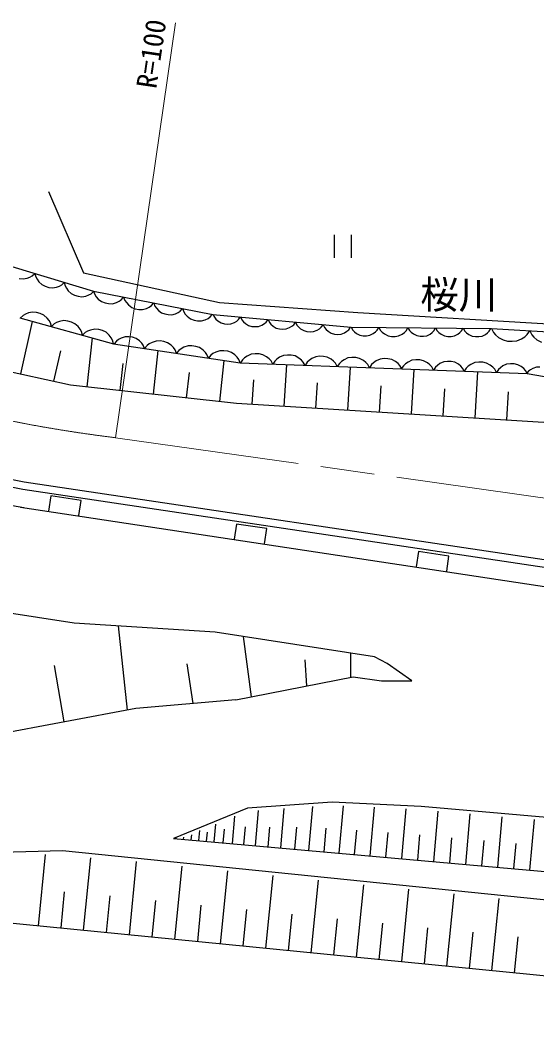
# Model space of a CAD drawing. Units: millimetres, scale not verified. Extents: x 40000 to 680000, y 20000 to 380000.
# Drawn here: x 407658 to 441302, y 241274 to 306634 of the extents above; entities that cross this region are included whole.
import ezdxf
from ezdxf.enums import TextEntityAlignment as Align

# ---------------------------------------------------------------- set-up
doc = ezdxf.new("R2010")
doc.units = ezdxf.units.MM
doc.header["$LTSCALE"] = 1000
doc.linetypes.add('CHAIN', pattern=[18.5, 12, -1.5, 3.5, -1.5])
for name, color, linetype, lineweight in [('M-BGD', 7, 'Continuous', 25), ('M-BMK', 2, 'CHAIN', 13), ('M-STR-HTXT', 7, 'Continuous', 13)]:
    doc.layers.add(name, color=color, linetype=linetype, lineweight=lineweight)
doc.layers.add('M-BMK-HTXT', color=7, linetype='Continuous')
doc.styles.add('ＭＳ ゴシック', font='')
doc.styles.get('ＭＳ ゴシック').set_extended_font_data('MS Gothic')

msp = doc.modelspace()

# ---------------------------------------------------------------- linework, layer by layer
at = {"layer": 'M-BGD'}
for p, q in [((409516, 295492), (411781, 290187)), ((428098, 292662), (428098, 291162)), ((429238, 291162), (429238, 292662)), ((404797, 291309), (412437, 288996)), ((407609, 289831), (407850, 289799)), ((407850, 289799), (408115, 289845)), ((408115, 289845), (408303, 289913)), ((408303, 289913), (408452, 289993)), ((408452, 289993), (408625, 290150)), ((408625, 290150), (408682, 289924)), ((408682, 289924), (408762, 289774)), ((408762, 289774), (408880, 289613)), ((408880, 289613), (409075, 289428)), ((410366, 289414), (410539, 289570)), ((410539, 289570), (410596, 289344)), ((411781, 290187), (420647, 288267)), ((409075, 289428), (409293, 289321)), ((409293, 289321), (409523, 289251)), ((409523, 289251), (409764, 289220)), ((409764, 289220), (410029, 289265)), ((410029, 289265), (410217, 289334)), ((410217, 289334), (410366, 289414)), ((410596, 289344), (410676, 289194)), ((410676, 289194), (410794, 289033)), ((410794, 289033), (410989, 288849)), ((412281, 288834), (412453, 288991)), ((412437, 288996), (420216, 287492)), ((412437, 288996), (412517, 288777)), ((410989, 288849), (411208, 288741)), ((411208, 288741), (411437, 288671)), ((411437, 288671), (411679, 288640)), ((411679, 288640), (411943, 288685)), ((411943, 288685), (412131, 288754)), ((412131, 288754), (412281, 288834)), ((412517, 288777), (412612, 288636)), ((412612, 288636), (412746, 288488)), ((412746, 288488), (412959, 288324)), ((412959, 288324), (413187, 288240)), ((413187, 288240), (413423, 288194)), ((413666, 288188), (413924, 288260)), ((413924, 288260), (414104, 288347)), ((414104, 288347), (414245, 288442)), ((414245, 288442), (414401, 288616)), ((414401, 288616), (414480, 288397)), ((414480, 288397), (414576, 288256)), ((414576, 288256), (414710, 288108)), ((420647, 288267), (429647, 287611)), ((408201, 287589), (408005, 287512)), ((408477, 287643), (408201, 287589)), ((408731, 287617), (408477, 287643)), ((408974, 287550), (408731, 287617)), ((413423, 288194), (413666, 288188)), ((414710, 288108), (414923, 287945)), ((414923, 287945), (415151, 287860)), ((415151, 287860), (415386, 287814)), ((415386, 287814), (415630, 287808)), ((415630, 287808), (415888, 287880)), ((415888, 287880), (416068, 287968)), ((416068, 287968), (416208, 288063)), ((416208, 288063), (416364, 288236)), ((416364, 288236), (416440, 288028)), ((416440, 288028), (416530, 287895)), ((416530, 287895), (416658, 287754)), ((416658, 287754), (416860, 287599)), ((416860, 287599), (417077, 287518)), ((417777, 287537), (417948, 287620)), ((417948, 287620), (418082, 287711)), ((418082, 287711), (418230, 287876)), ((418230, 287876), (418310, 287657)), ((418310, 287657), (418405, 287516)), ((429647, 287611), (442761, 286837)), ((407644, 287263), (413748, 285584)), ((407850, 287424), (407673, 287255)), ((407714, 283617), (408474, 287035)), ((408005, 287512), (407850, 287424)), ((409206, 287443), (408974, 287550)), ((409416, 287255), (409206, 287443)), ((409544, 287089), (409416, 287255)), ((409632, 286934), (409544, 287089)), ((409698, 286698), (409632, 286934)), ((410030, 286955), (409875, 286867)), ((410226, 287032), (410030, 286955)), ((410502, 287087), (410226, 287032)), ((410756, 287060), (410502, 287087)), ((410999, 286993), (410756, 287060)), ((411231, 286886), (410999, 286993)), ((417077, 287518), (417301, 287475)), ((417301, 287475), (417532, 287469)), ((417532, 287469), (417777, 287537)), ((418405, 287516), (418539, 287368)), ((418539, 287368), (418752, 287204)), ((418752, 287204), (418980, 287120)), ((418980, 287120), (419215, 287074)), ((419215, 287074), (419459, 287068)), ((419459, 287068), (419717, 287140)), ((419717, 287140), (419897, 287227)), ((419897, 287227), (420038, 287322)), ((420038, 287322), (420193, 287496)), ((420216, 287492), (429208, 286652)), ((420216, 287492), (420307, 287302)), ((420307, 287302), (420405, 287185)), ((420405, 287185), (420538, 287064)), ((420538, 287064), (420743, 286936)), ((420743, 286936), (420955, 286880)), ((421388, 286876), (421613, 286963)), ((421613, 286963), (421767, 287058)), ((421767, 287058), (421884, 287155)), ((421884, 287155), (422008, 287324)), ((422008, 287324), (422099, 287135)), ((422099, 287135), (422197, 287017)), ((422197, 287017), (422330, 286897)), ((423559, 286890), (423676, 286988)), ((423676, 286988), (423801, 287157)), ((423801, 287157), (423891, 286968)), ((423891, 286968), (423989, 286850)), ((425469, 286821), (425593, 286990)), ((425593, 286990), (425684, 286800)), ((409875, 286867), (409698, 286698)), ((411441, 286698), (411231, 286886)), ((411569, 286532), (411441, 286698)), ((411657, 286377), (411569, 286532)), ((411723, 286141), (411657, 286377)), ((411900, 286310), (411723, 286141)), ((412055, 286398), (411900, 286310)), ((412250, 286475), (412055, 286398)), ((412527, 286530), (412250, 286475)), ((412781, 286503), (412527, 286530)), ((413024, 286437), (412781, 286503)), ((413256, 286329), (413024, 286437)), ((413465, 286141), (413256, 286329)), ((420955, 286880), (421170, 286860)), ((421170, 286860), (421388, 286876)), ((422330, 286897), (422535, 286769)), ((422535, 286769), (422747, 286713)), ((422747, 286713), (422962, 286693)), ((422962, 286693), (423180, 286709)), ((423180, 286709), (423405, 286796)), ((423405, 286796), (423559, 286890)), ((423989, 286850), (424122, 286729)), ((424122, 286729), (424327, 286602)), ((424327, 286602), (424539, 286546)), ((424539, 286546), (424754, 286526)), ((424754, 286526), (424973, 286541)), ((424973, 286541), (425198, 286629)), ((425198, 286629), (425351, 286723)), ((425351, 286723), (425469, 286821)), ((425684, 286800), (425781, 286683)), ((425781, 286683), (425914, 286562)), ((425914, 286562), (426120, 286434)), ((426120, 286434), (426331, 286378)), ((426331, 286378), (426546, 286358)), ((426546, 286358), (426765, 286374)), ((426765, 286374), (426990, 286462)), ((426990, 286462), (427143, 286556)), ((427143, 286556), (427261, 286653)), ((427261, 286653), (427385, 286822)), ((427385, 286822), (427476, 286633)), ((427476, 286633), (427573, 286516)), ((427573, 286516), (427707, 286395)), ((427707, 286395), (427912, 286267)), ((428557, 286207), (428782, 286294)), ((428782, 286294), (428935, 286389)), ((428935, 286389), (429053, 286486)), ((429053, 286486), (429177, 286655)), ((429208, 286652), (438339, 286576)), ((429208, 286652), (429315, 286471)), ((429315, 286471), (429422, 286363)), ((429422, 286363), (429565, 286253)), ((430645, 286244), (430790, 286351)), ((430790, 286351), (430899, 286458)), ((430899, 286458), (431008, 286637)), ((431008, 286637), (431120, 286446)), ((431120, 286446), (431233, 286331)), ((431233, 286331), (431385, 286216)), ((432524, 286207), (432677, 286319)), ((432677, 286319), (432792, 286432)), ((432792, 286432), (432908, 286621)), ((432908, 286621), (433014, 286440)), ((433014, 286440), (433122, 286332)), ((433122, 286332), (433265, 286222)), ((434345, 286213), (434490, 286320)), ((434490, 286320), (434598, 286427)), ((434598, 286427), (434708, 286606)), ((434708, 286606), (434814, 286425)), ((434814, 286425), (434921, 286317)), ((434921, 286317), (435065, 286207)), ((436145, 286198), (436289, 286305)), ((436289, 286305), (436398, 286412)), ((436398, 286412), (436508, 286591)), ((436508, 286591), (436614, 286410)), ((436614, 286410), (436721, 286302)), ((436721, 286302), (436865, 286192)), ((437944, 286183), (438089, 286290)), ((438089, 286290), (438198, 286397)), ((438198, 286397), (438308, 286576)), ((438339, 286576), (443298, 286271)), ((438339, 286576), (438473, 286317)), ((438473, 286317), (438614, 286158)), ((440669, 286182), (440834, 286422)), ((440834, 286422), (440968, 286164)), ((412017, 282782), (412368, 285964)), ((413594, 285975), (413465, 286141)), ((413682, 285820), (413594, 285975)), ((413748, 285584), (413682, 285820)), ((413936, 285758), (413787, 285578)), ((414073, 285858), (413936, 285758)), ((414249, 285953), (414073, 285858)), ((414504, 286036), (414249, 285953)), ((414747, 286039), (414504, 286036)), ((414985, 286003), (414747, 286039)), ((415216, 285927), (414985, 286003)), ((415435, 285773), (415216, 285927)), ((415575, 285630), (415435, 285773)), ((415676, 285493), (415575, 285630)), ((416249, 285671), (416064, 285572)), ((416517, 285758), (416249, 285671)), ((416773, 285762), (416517, 285758)), ((417022, 285724), (416773, 285762)), ((417265, 285644), (417022, 285724)), ((417495, 285482), (417265, 285644)), ((427912, 286267), (428123, 286211)), ((428123, 286211), (428339, 286191)), ((428339, 286191), (428557, 286207)), ((429565, 286253), (429780, 286144)), ((429780, 286144), (429996, 286106)), ((429996, 286106), (430212, 286104)), ((430212, 286104), (430428, 286138)), ((430428, 286138), (430645, 286244)), ((431385, 286216), (431612, 286100)), ((431612, 286100), (431839, 286060)), ((431839, 286060), (432067, 286058)), ((432067, 286058), (432296, 286094)), ((432296, 286094), (432524, 286207)), ((433265, 286222), (433480, 286113)), ((433480, 286113), (433695, 286075)), ((433695, 286075), (433911, 286073)), ((433911, 286073), (434128, 286107)), ((434128, 286107), (434345, 286213)), ((435065, 286207), (435280, 286098)), ((435280, 286098), (435495, 286060)), ((435495, 286060), (435711, 286058)), ((435711, 286058), (435928, 286092)), ((435928, 286092), (436145, 286198)), ((436865, 286192), (437080, 286083)), ((437080, 286083), (437295, 286045)), ((437295, 286045), (437511, 286043)), ((437511, 286043), (437728, 286077)), ((437728, 286077), (437944, 286183)), ((438614, 286158), (438804, 285996)), ((438804, 285996), (439094, 285828)), ((439094, 285828), (439391, 285760)), ((439391, 285760), (439690, 285741)), ((439690, 285741), (439993, 285773)), ((439993, 285773), (440301, 285904)), ((440301, 285904), (440510, 286042)), ((440510, 286042), (440669, 286182)), ((440968, 286164), (441109, 286005)), ((441109, 286005), (441299, 285843)), ((441299, 285843), (441590, 285675)), ((409862, 283140), (410304, 285126)), ((413748, 285584), (421993, 284331)), ((415765, 285278), (415676, 285493)), ((415921, 285466), (415765, 285278)), ((416064, 285572), (415921, 285466)), ((416338, 282305), (416651, 285143)), ((417642, 285332), (417495, 285482)), ((417748, 285189), (417642, 285332)), ((417841, 284962), (417748, 285189)), ((417997, 285151), (417841, 284962)), ((418140, 285256), (417997, 285151)), ((418325, 285356), (418140, 285256)), ((418593, 285442), (418325, 285356)), ((418849, 285446), (418593, 285442)), ((419098, 285408), (418849, 285446)), ((419341, 285329), (419098, 285408)), ((419571, 285166), (419341, 285329)), ((419718, 285016), (419571, 285166)), ((419824, 284873), (419718, 285016)), ((420401, 285040), (420216, 284941)), ((420670, 285127), (420401, 285040)), ((420925, 285130), (420670, 285127)), ((421174, 285093), (420925, 285130)), ((421417, 285013), (421174, 285093)), ((421647, 284851), (421417, 285013)), ((402344, 284811), (410936, 282901)), ((419917, 284646), (419824, 284873)), ((420073, 284835), (419917, 284646)), ((420216, 284941), (420073, 284835)), ((420660, 281828), (420953, 284489)), ((421794, 284701), (421647, 284851)), ((421900, 284557), (421794, 284701)), ((421993, 284331), (421900, 284557)), ((421993, 284331), (432505, 283941)), ((422146, 284535), (422012, 284330)), ((422277, 284657), (422146, 284535)), ((422449, 284776), (422277, 284657)), ((422706, 284893), (422449, 284776)), ((422959, 284925), (422706, 284893)), ((423211, 284916), (422959, 284925)), ((423461, 284865), (423211, 284916)), ((423708, 284730), (423461, 284865)), ((423872, 284597), (423708, 284730)), ((423993, 284467), (423872, 284597)), ((424111, 284252), (423993, 284467)), ((424245, 284458), (424111, 284252)), ((424375, 284579), (424245, 284458)), ((424548, 284698), (424375, 284579)), ((424804, 284815), (424548, 284698)), ((425058, 284848), (424804, 284815)), ((425309, 284838), (425058, 284848)), ((425560, 284787), (425309, 284838)), ((425807, 284652), (425560, 284787)), ((425970, 284520), (425807, 284652)), ((426091, 284389), (425970, 284520)), ((426209, 284175), (426091, 284389)), ((426343, 284380), (426209, 284175)), ((426474, 284501), (426343, 284380)), ((426646, 284621), (426474, 284501)), ((426903, 284737), (426646, 284621)), ((427156, 284770), (426903, 284737)), ((427408, 284761), (427156, 284770)), ((427658, 284709), (427408, 284761)), ((427905, 284574), (427658, 284709)), ((428069, 284442), (427905, 284574)), ((428190, 284311), (428069, 284442)), ((428572, 284423), (428442, 284302)), ((428745, 284543), (428572, 284423)), ((429001, 284660), (428745, 284543)), ((429255, 284692), (429001, 284660)), ((429507, 284683), (429255, 284692)), ((429757, 284632), (429507, 284683)), ((430004, 284496), (429757, 284632)), ((430167, 284364), (430004, 284496)), ((430288, 284234), (430167, 284364)), ((430671, 284345), (430540, 284224)), ((430843, 284465), (430671, 284345)), ((431100, 284582), (430843, 284465)), ((431353, 284614), (431100, 284582)), ((431605, 284605), (431353, 284614)), ((431855, 284554), (431605, 284605)), ((432103, 284418), (431855, 284554)), ((432266, 284286), (432103, 284418)), ((432912, 284388), (432739, 284269)), ((433168, 284505), (432912, 284388)), ((433422, 284537), (433168, 284505)), ((433673, 284528), (433422, 284537)), ((433924, 284477), (433673, 284528)), ((434171, 284341), (433924, 284477)), ((434334, 284209), (434171, 284341)), ((435234, 284400), (434989, 284289)), ((435475, 284431), (435234, 284400)), ((435715, 284422), (435475, 284431)), ((435953, 284373), (435715, 284422)), ((436189, 284244), (435953, 284373)), ((437265, 284352), (437009, 284235)), ((437519, 284384), (437265, 284352)), ((437771, 284375), (437519, 284384)), ((438021, 284323), (437771, 284375)), ((438268, 284188), (438021, 284323)), ((414177, 282543), (414371, 284299)), ((418499, 282066), (418681, 283716)), ((424847, 281519), (425012, 284219)), ((428308, 284097), (428190, 284311)), ((428442, 284302), (428308, 284097)), ((428990, 281265), (429161, 284065)), ((430407, 284019), (430288, 284234)), ((430540, 284224), (430407, 284019)), ((432387, 284156), (432266, 284286)), ((432505, 283941), (432387, 284156)), ((432609, 284148), (432475, 283942)), ((432505, 283941), (440669, 283636)), ((432739, 284269), (432609, 284148)), ((433133, 281012), (433310, 283911)), ((434455, 284078), (434334, 284209)), ((434573, 283864), (434455, 284078)), ((434701, 284059), (434573, 283864)), ((434825, 284175), (434701, 284059)), ((434989, 284289), (434825, 284175)), ((436344, 284118), (436189, 284244)), ((436459, 283994), (436344, 284118)), ((436572, 283789), (436459, 283994)), ((436706, 283994), (436572, 283789)), ((436836, 284116), (436706, 283994)), ((437009, 284235), (436836, 284116)), ((437275, 280759), (437459, 283756)), ((438431, 284056), (438268, 284188)), ((438552, 283925), (438431, 284056)), ((438670, 283711), (438552, 283925)), ((438798, 283906), (438670, 283711)), ((438922, 284022), (438798, 283906)), ((439087, 284136), (438922, 284022)), ((439331, 284246), (439087, 284136)), ((439572, 284277), (439331, 284246)), ((439812, 284269), (439572, 284277)), ((440050, 284220), (439812, 284269)), ((440286, 284091), (440050, 284220)), ((440441, 283965), (440286, 284091)), ((440557, 283840), (440441, 283965)), ((440669, 283636), (440557, 283840)), ((440757, 283804), (440621, 283644)), ((440881, 283893), (440757, 283804)), ((441040, 283976), (440881, 283893)), ((441271, 284048), (441040, 283976)), ((441490, 284048), (441271, 284048)), ((422776, 281645), (422873, 283236)), ((426918, 281392), (427019, 283042)), ((440669, 283636), (445949, 282767)), ((410936, 282901), (421740, 281709)), ((431061, 281139), (431166, 282848)), ((435204, 280885), (435312, 282654)), ((439347, 280632), (439458, 282460)), ((421740, 281709), (442454, 280442)), ((400201, 278135), (407927, 276609)), ((400081, 277649), (407841, 276116)), ((407927, 276609), (452807, 269892)), ((399778, 276385), (407906, 274921)), ((407841, 276116), (452733, 269398)), ((409655, 275685), (409506, 274696)), ((411632, 275388), (409655, 275685)), ((411484, 274399), (411632, 275388)), ((407688, 274954), (459991, 267041)), ((421749, 273854), (421601, 272865)), ((423727, 273557), (421749, 273854)), ((423579, 272568), (423727, 273557)), ((433597, 272065), (433449, 271076)), ((435575, 271768), (433597, 272065)), ((435427, 270779), (435575, 271768)), ((414642, 261749), (414074, 267222)), ((422717, 262615), (422208, 266543)), ((429195, 263892), (429182, 265461)), ((418930, 262175), (418538, 264751)), ((426316, 263324), (426210, 265016)), ((410520, 260982), (409896, 264663)), ((422976, 252936), (423180, 255229)), ((424631, 252788), (424859, 255348)), ((426463, 252626), (426716, 255479)), ((428429, 252451), (428702, 255528)), ((430441, 252272), (430722, 255427)), ((432502, 252089), (432789, 255323)), ((434585, 251904), (434876, 255177)), ((436671, 251718), (436962, 254995)), ((420294, 253174), (420398, 254339)), ((421481, 253069), (421639, 254847)), ((438758, 251533), (439049, 254812)), ((440847, 251347), (441139, 254630)), ((418800, 253307), (418829, 253632)), ((419298, 253263), (419356, 253913)), ((419796, 253218), (419848, 253801)), ((420887, 253121), (420966, 254011)), ((422228, 253002), (422330, 254149)), ((423804, 252862), (423918, 254142)), ((425547, 252707), (425674, 254134)), ((427446, 252538), (427583, 254077)), ((429435, 252362), (429575, 253939)), ((431472, 252181), (431615, 253798)), ((433543, 251996), (433689, 253633)), ((417804, 253395), (417810, 253463)), ((418302, 253351), (418314, 253487)), ((435628, 251811), (435773, 253449)), ((437714, 251626), (437860, 253265)), ((439802, 251440), (439948, 253081)), ((408849, 247724), (409306, 252362)), ((411797, 247433), (412261, 252147)), ((414771, 247140), (415240, 251898)), ((417740, 246847), (418209, 251597)), ((420704, 246555), (421172, 251296)), ((423663, 246263), (424129, 250995)), ((426616, 245972), (427082, 250695)), ((429564, 245681), (430029, 250396)), ((410323, 247579), (410555, 249935)), ((432507, 245391), (432971, 250097)), ((435445, 245101), (435908, 249798)), ((413284, 247287), (413518, 249666)), ((416256, 246994), (416490, 249368)), ((419222, 246701), (419456, 249071)), ((438377, 244812), (438839, 249500)), ((422183, 246409), (422417, 248775)), ((425139, 246118), (425372, 248479)), ((428090, 245827), (428323, 248184)), ((431036, 245536), (431268, 247889)), ((433976, 245246), (434207, 247595)), ((436911, 244957), (437142, 247301)), ((439841, 244668), (440071, 247008))]:
    msp.add_line(p, q, dxfattribs=at)
for points in [[(430734, 265221), (420358, 266829), (411176, 267403), (403715, 268551), (395188, 270027)], [(421704, 262415), (429332, 263919), (431190, 263664), (433158, 263664), (431554, 264793), (430734, 265221)], [(482924, 265083), (483148, 256526), (482875, 252481), (480525, 251388), (476909, 251716), (433777, 255474), (427968, 255765)], [(421704, 262415), (415195, 261851), (405930, 260130), (393172, 258357), (381858, 255159), (376692, 254421), (371257, 249157)], [(427968, 255765), (422463, 255376), (417653, 253409), (486517, 247288)], [(486674, 244841), (410425, 252589), (405628, 252466), (396650, 250252), (394437, 249145), (474253, 241274)]]:
    msp.add_lwpolyline(points, dxfattribs=at)
at = {"layer": 'M-BMK'}
msp.add_line((413869, 279471), (449983, 274395), dxfattribs=at)
msp.add_arc((425048, 370991), 92200, 245.12369, 263.03619, dxfattribs=at)
at = {"layer": 'M-STR-HTXT'}
msp.add_line((417768, 306457), (413869, 279471), dxfattribs=at)

# ---------------------------------------------------------------- texts
at = {"layer": 'M-BMK-HTXT', "style": 'ＭＳ ゴシック'}
msp.add_text('桜川', height=1833, dxfattribs=at).set_placement((433705, 287313), align=Align.BOTTOM_LEFT)
at = {"layer": 'M-STR-HTXT', "style": 'ＭＳ ゴシック'}
msp.add_text('R=100', height=1320, rotation=81.6, dxfattribs=at).set_placement((416914, 302069), align=Align.BOTTOM_LEFT)

doc.saveas('drawing.dxf')
